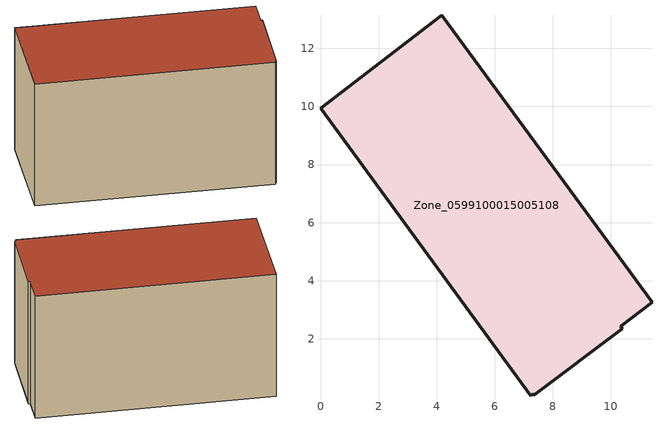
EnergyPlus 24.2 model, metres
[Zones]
Zone_0599100015005108
 floor ground (C_G): 11.42,3.25 10.34,2.42 10.39,2.35 7.35,0.06 7.32,0.1 7.24,0.04 0,9.93 4.18,13.14 z2.3
 wall outside (C_F): 10.34,2.42 11.42,3.25 4.18,13.14 0,9.93 7.24,0.04 7.32,0.1 7.35,0.06 10.39,2.35 10.34,2.42 z2.3:9.6
 roof outside (C_R): 10.39,2.35 10.34,2.42 11.42,3.25 4.18,13.14 0,9.93 7.24,0.04 7.32,0.1 7.35,0.06 z9.6
[BUILDING]
Pand.0599100015005108: North Axis=0; Terrain=City; Loads Convergence Tolerance Value=0.04; Temperature Convergence Tolerance Value=0.4; Solar Distribution=FullExterior; Maximum Number of Warmup Days=25; Minimum Number of Warmup Days=1
[Site:Location]
Rotterdam.The.Hague.AP_ZH_NLD Design_Conditions: Latitude=51.96; Longitude=4.45; Time Zone=1; Elevation=-4.5
[SITE:GROUNDTEMPERATURE:BUILDINGSURFACE]
18, 18, 18, 18, 18, 18, 18, 18, 18, 18, 18, 18
[MATERIAL] Thermal Absorptance=0.9; Solar Absorptance=0.7; Visible Absorptance=0.7
Name | Roughness | Thickness | Conductivity | Density | Specific Heat
G.TI.1975-1991 | MediumSmooth | 0.15 | 0.288461 | 540 | 1210
F.TI.1975-1991 | Rough | 0.3 | 0.230769 | 1920 | 840
R.TI.1975-1991 | MediumRough | 0.2 | 0.153846 | 1500 | 1000
[CONSTRUCTION]
C_G: G.TI.1975-1991
C_F: F.TI.1975-1991
C_R: R.TI.1975-1991
[ZONE]
Zone_0599100015005108: Type=1; Multiplier=1; Ceiling Height=Autocalculate; Volume=Autocalculate; Floor Area=autocalculate; Part of Total Floor Area=Yes
[ZONEINFILTRATION:DESIGNFLOWRATE]
Infil_Zone_0599100015005108: Zone or ZoneList or Space or SpaceList=Zone_0599100015005108; Schedule=AlwaysOn; Design Flow Rate Calculation Method=Flow/Area; Flow Rate per Floor Area=0.003; Constant Term Coefficient=1; Temperature Term Coefficient=0; Velocity Term Coefficient=0; Velocity Squared Term Coefficient=0
[HVACTEMPLATE:ZONE:IDEALLOADSAIRSYSTEM]
Zone_0599100015005108: Maximum Heating Supply Air Temperature=50; Minimum Cooling Supply Air Temperature=13; Maximum Heating Supply Air Humidity Ratio=0.0156; Minimum Cooling Supply Air Humidity Ratio=0.0077; Heating Limit=NoLimit; Cooling Limit=NoLimit; Dehumidification Control Type=ConstantSensibleHeatRatio; Cooling Sensible Heat Ratio=0.7; Dehumidification Setpoint=60; Humidification Control Type=None; Humidification Setpoint=30; Outdoor Air Method=None; Outdoor Air Flow Rate per Person=0.00944; Outdoor Air Flow Rate per Zone Floor Area=0; Outdoor Air Flow Rate per Zone=0; Demand Controlled Ventilation Type=None; Outdoor Air Economizer Type=NoEconomizer; Heat Recovery Type=None; Sensible Heat Recovery Effectiveness=0.7; Latent Heat Recovery Effectiveness=0.65
[ZONECONTROL:THERMOSTAT]
ThermostatControl_Zone_0599100015005108: Zone or ZoneList=Zone_0599100015005108; Control Type Schedule=DualSetpointControlType; Control 1=Thermostat_Zone_0599100015005108; Temperature Difference Between Cutout And Setpoint=0
[THERMOSTATSETPOINT:DUALSETPOINT]
Thermostat_Zone_0599100015005108: Heating Setpoint Temperature Schedule=HeatingSetpoint_Zone_0599100015005108; Cooling Setpoint Temperature Schedule=CoolingSetpoint_Zone_0599100015005108
[SCHEDULE:COMPACT]
HeatingSetpoint_Zone_0599100015005108: Through: 12/31, For: AllDays, Until: 24:00, 21
CoolingSetpoint_Zone_0599100015005108: Through: 12/31, For: AllDays, Until: 24:00, 24
DualSetpointControlType: Through: 12/31, For: AllDays, Until: 24:00, 4
AlwaysOn: Through: 12/31, For: AllDays, Until: 24:00, 1
